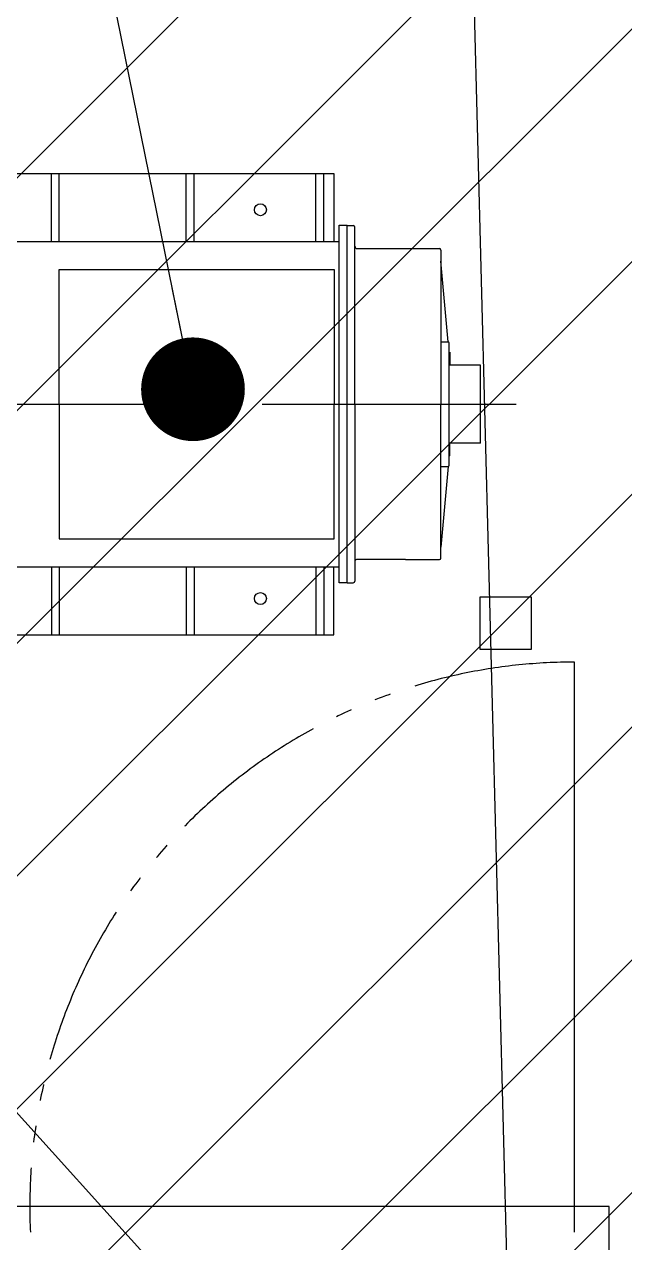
# Model space of a CAD drawing. Header units: millimetres. Extents: x 1084702 to 1166801, y 36632 to 124519.
# Drawn here: x 1103965 to 1105122, y 48512 to 50863 of the extents above; entities that cross this region are included whole.
import ezdxf

# ---------------------------------------------------------------- set-up
doc = ezdxf.new("R2010")
doc.units = ezdxf.units.MM
doc.header["$LTSCALE"] = 250
doc.linetypes.add('CENTER', pattern=[3, 2.5, -0.25, 0, -0.25])
doc.linetypes.add('PHANTOM', pattern=[2.1, 1.25, -0.2, 0.125, -0.2, 0.125, -0.2])
doc.layers.get('0').update_dxf_attribs({"color": 255})
doc.layers.add('%posline', color=240, linetype='Continuous')
doc.layers.add('%symbol', color=1, linetype='Continuous')
doc.styles.add('ROMANS', font='ROMANS.shx', dxfattribs={"height": 100})
doc.dimstyles.new('dott', dxfattribs={"dimscale": 100, "dimtxt": 150, "dimasz": 0.01, "dimexe": 0.5, "dimexo": 1, "dimgap": 1, "dimtad": 1, "dimdsep": 46, "dimtxsty": 'ROMANS', "dimcen": 1.5, "dimclrd": 1, "dimclre": 1, "dimclrt": 2, "dimazin": 2, "dimtfac": 1, "dimtmove": 2, "dimatfit": 3, "dimldrblk": 'DOT', "dimfxl": 1, "dimtvp": 100, "dimtolj": 1, "dimarcsym": 0})

# ---------------------------------------------------------------- blocks, each defined once
blk = doc.blocks.new('_Dot')
at = {"color": 0, "linetype": 'ByBlock', "lineweight": -2}
blk.add_line((-0.5, 0), (-1, 0), dxfattribs=at)
at = {"color": 0, "linetype": 'ByBlock', "const_width": 0.5}
blk.add_lwpolyline([(-0.25, 0, 1), (0.25, 0, 1)], format="xyb", close=True, dxfattribs=at)
blk = doc.blocks.new('GENERATOR-BORDE')
for p, q in [((-1085.3, 445), (-282.7, 445)), ((-827, 314), (-827, 445)), ((-812, 314), (-812, 445)), ((-567, 314), (-567, 445)), ((-552, 314), (-552, 445)), ((-317, 314), (-317, 445)), ((-302, 314), (-302, 445)), ((-282.7, 445), (-282.7, 314)), ((-272, -345), (-272, 345)), ((-272, 345), (-257, 345)), ((-257, -345), (-257, 345)), ((-257, 344.5), (-245, 344.5)), ((-242, 310), (-242, 341.5)), ((-1092, 314), (-272, 314)), ((-242, 242.3), (-242, 310)), ((-237.5, 300), (-79, 300)), ((-76, 297), (-76, 292.5)), ((-76, 292.5), (-76, 0)), ((-812, 0), (-812, 260)), ((-812, 260), (-282, 260)), ((-282, 260), (-282, 0)), ((-62, 120), (-76, 275.7)), ((-242, 0), (-242, 242.3)), ((-76, 120), (-62, 120)), ((-60, 50), (-60, 118)), ((-59, 100), (-59, 75)), ((0, 75), (-60, 75)), ((0, -55.7), (0, 75)), ((0, -16.8), (0, 75)), ((-60, -12.7), (-60, 50)), ((-812, 0), (-812, -260)), ((-282, -260), (-282, 0)), ((-242, 0), (-242, -310)), ((-76, -297), (-76, 0)), ((-60, -59.8), (-60, -12.7)), ((-60, -118), (-60, -59.8)), ((0, -75), (0, -55.7)), ((0, -75), (-60, -75)), ((-59, -100), (-59, -75)), ((-59, -100), (-60, -100)), ((-76, -120), (-62, -120)), ((-62, -120), (-76, -275.7)), ((-812, -260), (-282, -260)), ((-144.5, -300), (-239, -300)), ((-144.5, -300), (-79, -300)), ((-1092, -314), (-272, -314)), ((-827, -314), (-827, -445)), ((-812, -314), (-812, -445)), ((-567, -314), (-567, -445)), ((-552, -314), (-552, -445)), ((-317, -314), (-317, -445)), ((-302, -314), (-302, -445)), ((-282.7, -445), (-282.7, -314)), ((-242, -310), (-242, -341.5)), ((-257, -345), (-272, -345)), ((-257, -344.5), (-245, -344.5)), ((-1085.3, -445), (-282.7, -445))]:
    blk.add_line(p, q)
at = {"linetype": 'CENTER'}
blk.add_line((-2671.2, 0), (68.9, 0), dxfattribs=at)
for centre in [(-424, 375), (-424, -375)]:
    blk.add_circle(centre, 11.5)
for centre, radius, start, end in [((-245, 341.5), 3, 0, 90), ((-237, 305), 5, 180, 270), ((-79, 297), 3, 0, 90), ((-62, 118), 2, 0, 90), ((-62, -118), 2, 270, 0), ((-239, -303), 3, 90, 180), ((-79, -297), 3, 270, 0), ((-245, -341.5), 3, 270, 0)]:
    blk.add_arc(centre, radius, start, end)
blk = doc.blocks.new('GENERATOR-CENTER')
for p, q in [((207.5, 700), (207.5, 1800)), ((274.4, 750), (-3075.6, 750)), ((274.4, -750), (274.4, 750))]:
    blk.add_line(p, q)
at = {"linetype": 'PHANTOM'}
blk.add_arc((207.5, 750), 1050, 90, 182.7294, dxfattribs=at)
blk = doc.blocks.new('BL_1-deck_B4_2')
blk.add_lwpolyline([(87079.6, 17908.8), (87179.6, 17908.8), (87179.6, 18008.8), (87079.6, 18008.8)], close=True)
for name, p in [('GENERATOR-BORDE', (87080.9, 18381.4)), ('GENERATOR-CENTER', (87054.8, 16083.8))]:
    blk.add_blockref(name, p)

msp = doc.modelspace()

# ---------------------------------------------------------------- hatches: boundary and pattern name
at = {"layer": '%symbol', "true_color": 0x939598}
h = msp.add_hatch(dxfattribs=at)
h.set_pattern_fill('ANSI31', color=252, scale=100)
h.paths.add_polyline_path([(1097892.6, 52632.3), (1097892.6, 43032.3), (1109392.6, 43032.3), (1109392.6, 52632.3)])

# ---------------------------------------------------------------- block references
msp.add_blockref('BL_1-deck_B4_2', (1017763, 31748.5))

# ---------------------------------------------------------------- leaders
at = {"layer": '%posline', "linetype": 'ByBlock'}
for points in [[(1105977, 46518.4), (1099711.3, 53457.4)], [(1104289.9, 50158.6), (1103619.7, 53457.4)], [(1104898.6, 48334.5), (1104766.6, 53457.4)]]:
    msp.add_leader(points, dimstyle='dott', override={"dimasz": 2, "dimgap": 1, "dimtad": 0, "dimclrd": 256}, dxfattribs=at)

doc.saveas('drawing.dxf')
